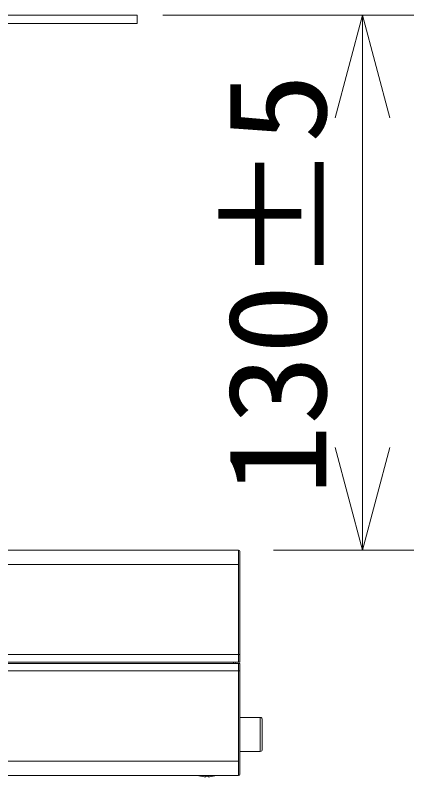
# Model space of a CAD drawing. Units: millimetres on the paper. Extents: x -63 to 65, y -59 to 59.
# Drawn here: x 24.51 to 34.23, y 18.26 to 36.85 of the extents above; entities that cross this region are included whole.
import ezdxf
from ezdxf.enums import TextEntityAlignment as Align

# ---------------------------------------------------------------- set-up
doc = ezdxf.new("R2010")
doc.units = ezdxf.units.MM
for name, color, linetype, lineweight in [('0-1_GAIKEI', 4, 'Continuous', 9), ('0-2_SUNPO', 7, 'Continuous', 9), ('0-3_0', 7, 'Continuous', 9)]:
    doc.layers.add(name, color=color, linetype=linetype, lineweight=lineweight)
doc.styles.add('ＭＳ ゴシック', font='')
doc.styles.get('ＭＳ ゴシック').set_extended_font_data('MS Gothic')

# ---------------------------------------------------------------- blocks, each defined once
blk = doc.blocks.new('_Open30')
at = {"layer": '0-3_0'}
blk.add_line((0, 0), (-1, 0), dxfattribs=at)
blk.add_lwpolyline([(-1, 0.2679), (0, 0), (-1, -0.2679)], dxfattribs=at)

msp = doc.modelspace()

# ---------------------------------------------------------------- linework, layer by layer
at = {"layer": '0-1_GAIKEI', "color": 7}
for p, q in [((15.49, 36.847), (27.49, 36.847)), ((27.49, 36.847), (27.49, 36.647)), ((15.49, 36.647), (27.49, 36.647)), ((29.96, 23.797), (17.107, 23.797)), ((29.99, 21.062), (29.99, 23.767)), ((29.89, 21.032), (29.889, 21.062)), ((29.889, 21.062), (29.99, 21.062)), ((29.89, 21.032), (29.99, 21.032)), ((29.99, 18.327), (29.99, 21.032)), ((29.96, 18.297), (17.107, 18.297))]:
    msp.add_line(p, q, dxfattribs=at)
at = {"layer": '0-1_GAIKEI'}
for p, q in [((29.96, 21.062), (29.96, 23.797)), ((29.96, 23.447), (17.107, 23.447)), ((29.96, 21.247), (17.107, 21.247)), ((17.107, 21.062), (29.889, 21.062)), ((17.107, 21.032), (29.89, 21.032)), ((29.84, 21.032), (29.839, 21.062)), ((29.96, 18.297), (29.96, 21.032)), ((29.96, 20.847), (17.107, 20.847)), ((29.99, 19.712), (30.49, 19.712)), ((30.49, 18.882), (30.49, 19.712)), ((30.54, 18.932), (30.54, 19.662)), ((29.99, 18.882), (30.49, 18.882)), ((29.96, 18.647), (17.107, 18.647)), ((29.055, 18.276), (29.055, 18.277)), ((29.12, 18.267), (29.101, 18.269)), ((29.16, 18.267), (29.16, 18.277)), ((29.22, 18.267), (29.22, 18.277)), ((29.26, 18.267), (29.28, 18.269)), ((29.325, 18.276), (29.325, 18.277))]:
    msp.add_line(p, q, dxfattribs=at)
for points in [[(29.16, 18.267), (29.16, 18.267), (29.16, 18.266), (29.159, 18.266), (29.159, 18.266), (29.156, 18.265), (29.151, 18.265), (29.129, 18.266), (29.12, 18.267)], [(29.148, 18.265), (29.156, 18.265), (29.159, 18.266), (29.16, 18.266), (29.16, 18.266), (29.16, 18.267), (29.16, 18.267)], [(29.22, 18.267), (29.22, 18.267), (29.22, 18.266), (29.221, 18.266), (29.221, 18.266), (29.224, 18.265), (29.229, 18.265), (29.251, 18.266), (29.26, 18.267)]]:
    msp.add_lwpolyline(points, dxfattribs=at)
at = {"layer": '0-1_GAIKEI', "color": 7}
for centre, start, end in [((29.96, 23.767), 0, 90), ((29.96, 18.327), 270, 0)]:
    msp.add_arc(centre, 0.03, start, end, dxfattribs=at)
at = {"layer": '0-1_GAIKEI'}
for centre, radius, start, end in [((30.49, 19.662), 0.05, 0, 90), ((30.49, 18.932), 0.05, 270, 0), ((29.19, 18.937), 0.675, 251.467, 258.4617), ((29.19, 18.937), 0.674, 258.4502, 264.0413), ((29.19, 18.937), 0.661, 267.4, 269.9999), ((29.19, 18.937), 0.661, 270.0001, 272.6), ((29.23, 18.316), 0.0515, 260.7832, 271.9239), ((29.19, 18.937), 0.674, 275.9587, 281.5498), ((29.19, 18.937), 0.675, 281.5383, 288.533)]:
    msp.add_arc(centre, radius, start, end, dxfattribs=at)
for centre, start_param, end_param in [((29.96, 21.246), 6.283185, 7.853982), ((29.96, 20.849), 4.712389, 6.283185)]:
    msp.add_ellipse(centre, major_axis=(0.03, 0), ratio=0.043619, start_param=start_param, end_param=end_param, dxfattribs=at)
at = {"layer": '0-2_SUNPO'}
for p, q in [((28.115, 36.847), (34.233, 36.847)), ((32.983, 34.347), (32.983, 26.297)), ((30.815, 23.797), (34.233, 23.797))]:
    msp.add_line(p, q, dxfattribs=at)

# ---------------------------------------------------------------- block references
at = {"layer": '0-2_SUNPO', "xscale": 2.5, "yscale": 2.5}
for p, rotation in [((32.983, 36.847), 90), ((32.983, 23.797), 270)]:
    msp.add_blockref('_Open30', p, dxfattribs=dict(at, rotation=rotation))

# ---------------------------------------------------------------- texts
at = {"layer": '0-2_SUNPO', "style": 'ＭＳ ゴシック', "width": 1.05}
msp.add_text('130±5', height=2.405, rotation=90, dxfattribs=at).set_placement((32.82, 25.132), align=Align.BOTTOM_LEFT)

doc.saveas('drawing.dxf')
